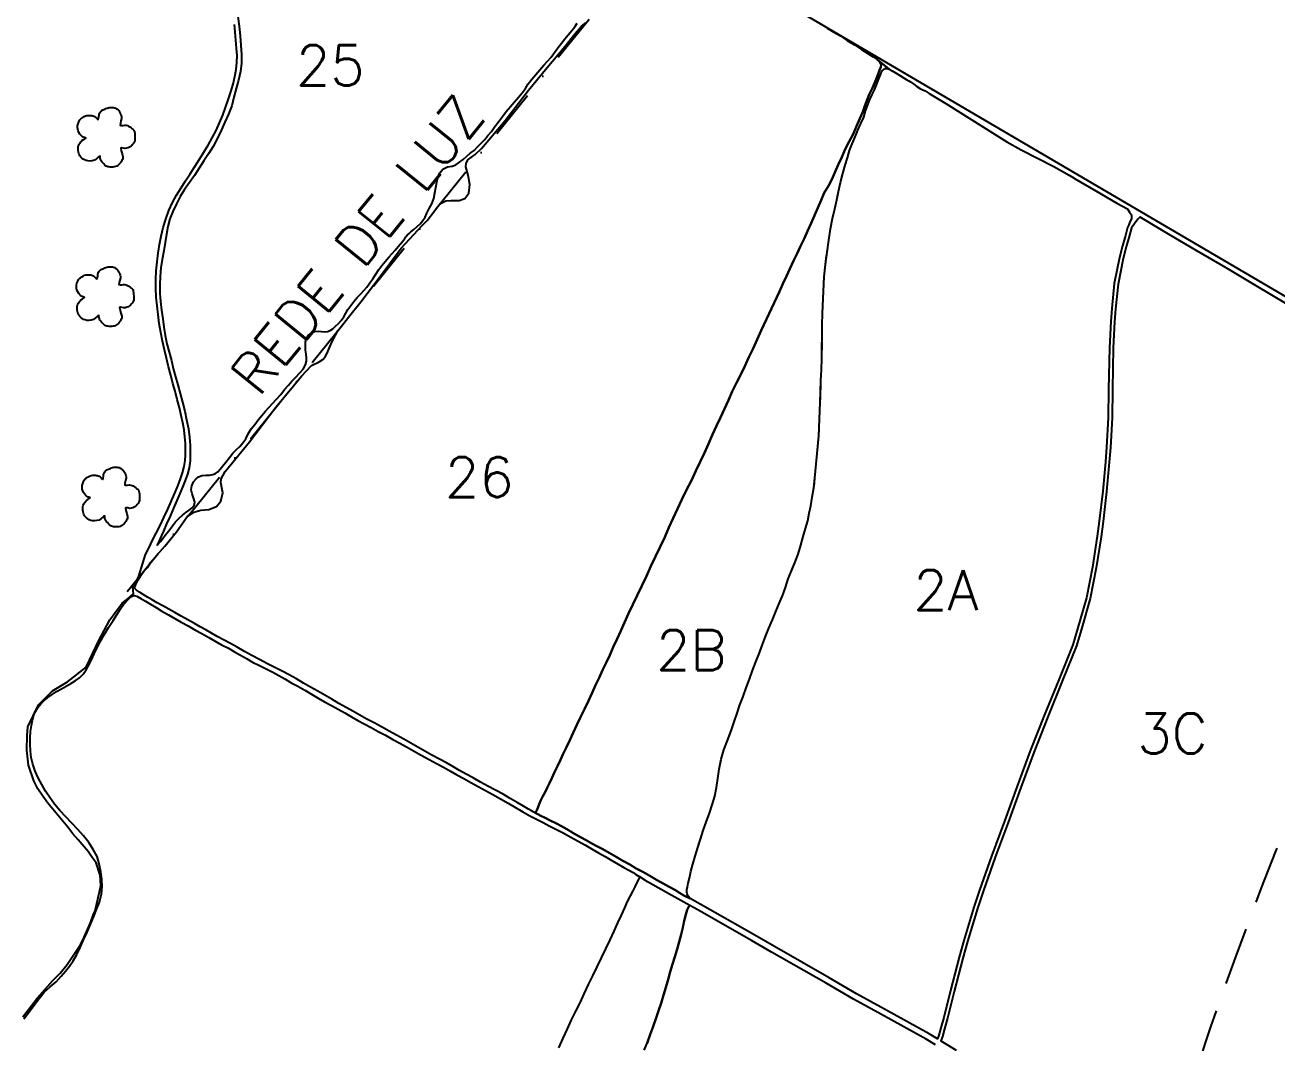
# Model space of a CAD drawing. Extents: x 724956 to 730896, y 7806909 to 7811109.
# Drawn here: x 727878 to 728689, y 7809849 to 7810509 of the extents above; entities that cross this region are included whole.
import ezdxf

# ---------------------------------------------------------------- set-up
doc = ezdxf.new("R2010")
doc.units = 0
doc.header["$MEASUREMENT"] = 0
for name, pattern in [('CONTINUO', [0]), ('DASHDOT', [25.4, 12.7, -6.35, 0, -6.35]), ('HIDDEN', [0.375, 0.25, -0.125])]:
    doc.linetypes.add(name, pattern=pattern)
for name, color, linetype in [('0114000131', 1, 'Continuous'), ('0114000131002', 5, 'Continuous'), ('0114000131003', 5, 'Continuous'), ('0114000131004', 5, 'Continuous'), ('0114000131025', 5, 'Continuous'), ('0114000131026', 5, 'Continuous'), ('0114000131027', 5, 'Continuous'), ('_SIMBOLO ARVORE', 118, 'Continuous'), ('REDE_DE_LUZ', 6, 'DASHDOT'), ('TEXTO', 7, 'Continuous'), ('TEXTO_NUN_TAL', 7, 'Continuous'), ('TG', 7, 'CONTINUO'), ('VARIEDADE', 7, 'HIDDEN')]:
    doc.layers.add(name, color=color, linetype=linetype)
doc.styles.add('ROMANS', font='romans')
doc.styles.add('Simplex', font='simplex.shx')

# ---------------------------------------------------------------- blocks, each defined once
blk = doc.blocks.new('92C4C93630411DD16ADE60')
at = {"layer": 'TG', "color": 94, "linetype": 'CONTINUO'}
blk.add_polyline3d([(727079.207964, 7809617.410039, 0), (727078.622403, 7809616.878115, 0), (727077.940319, 7809616.272095, 0), (727077.179466, 7809615.7071, 0), (727076.317577, 7809615.471178, 0), (727075.442443, 7809615.376827, 0), (727074.601834, 7809615.409472, 0), (727073.917431, 7809615.557139, 0), (727073.307658, 7809615.800701, 0), (727072.764851, 7809616.123631, 0), (727072.259699, 7809616.506016, 0), (727071.822418, 7809616.937259, 0), (727071.461579, 7809617.403375, 0), (727071.215591, 7809617.846502, 0), (727071.040807, 7809618.329443, 0), (727070.923417, 7809618.871125, 0), (727070.808649, 7809619.589675, 0), (727070.75438, 7809620.330415, 0), (727070.777523, 7809621.037869, 0), (727070.957596, 7809621.560737, 0), (727071.201955, 7809622.011237, 0), (727071.480562, 7809622.405763, 0), (727071.688498, 7809622.765217, 0), (727071.926761, 7809623.098102, 0), (727072.221471, 7809623.41743, 0), (727072.790196, 7809623.788164, 0), (727073.324021, 7809624.132402, 0), (727073.70548, 7809624.424193, 0), (727073.539872, 7809624.545041, 0), (727073.194893, 7809624.630949, 0), (727072.761005, 7809624.725373, 0), (727072.458153, 7809624.905561, 0), (727072.150204, 7809625.155837, 0), (727071.830508, 7809625.494318, 0), (727071.430999, 7809625.994258, 0), (727071.052505, 7809626.57728, 0), (727070.734434, 7809627.220145, 0), (727070.564327, 7809627.880718, 0), (727070.497371, 7809628.568832, 0), (727070.536882, 7809629.275421, 0), (727070.737412, 7809630.051308, 0), (727071.012614, 7809630.782624, 0), (727071.327378, 7809631.415389, 0), (727071.568012, 7809631.748048, 0), (727071.836922, 7809631.984872, 0), (727072.157935, 7809632.182558, 0), (727072.61665, 7809632.516385, 0), (727073.12879, 7809632.835532, 0), (727073.671849, 7809633.107757, 0), (727074.212789, 7809633.242116, 0), (727074.747542, 7809633.309102, 0), (727075.261503, 7809633.320504, 0), (727075.718051, 7809633.298345, 0), (727076.141116, 7809633.236501, 0), (727076.532609, 7809633.139085, 0), (727076.878983, 7809633.027332, 0), (727077.209203, 7809632.875388, 0), (727077.536775, 7809632.674519, 0), (727077.936147, 7809632.237386, 0), (727078.314179, 7809631.867821, 0), (727078.638673, 7809631.691051, 0), (727078.798841, 7809632.196323, 0), (727078.900015, 7809632.871819, 0), (727078.968937, 7809633.569743, 0), (727079.038796, 7809633.87513, 0), (727079.125053, 7809634.107733, 0), (727079.249615, 7809634.320135, 0), (727079.470481, 7809634.678687, 0), (727079.746399, 7809635.036879, 0), (727080.072207, 7809635.361967, 0), (727080.457219, 7809635.544258, 0), (727080.870942, 7809635.685672, 0), (727081.29736, 7809635.811179, 0), (727081.690247, 7809636.003211, 0), (727082.08645, 7809636.186178, 0), (727082.492607, 7809636.341953, 0), (727082.935212, 7809636.423122, 0), (727083.386158, 7809636.462807, 0), (727083.837192, 7809636.464843, 0), (727084.277139, 7809636.441156, 0), (727084.702861, 7809636.381426, 0), (727085.108299, 7809636.283424, 0), (727085.480778, 7809636.137916, 0), (727085.825813, 7809635.954928, 0), (727086.142301, 7809635.737486, 0), (727086.419216, 7809635.503249, 0), (727086.672829, 7809635.229625, 0), (727086.909482, 7809634.908659, 0), (727087.159431, 7809634.504599, 0), (727087.387174, 7809634.058136, 0), (727087.581123, 7809633.582163, 0), (727087.737229, 7809633.15633, 0), (727087.830706, 7809632.676707, 0), (727087.84431, 7809632.10612, 0), (727087.573481, 7809631.169653, 0), (727087.328776, 7809630.246183, 0), (727087.233438, 7809629.476846, 0), (727087.711917, 7809629.341669, 0), (727088.360344, 7809629.388723, 0), (727089.076054, 7809629.504975, 0), (727089.60811, 7809629.445312, 0), (727090.113332, 7809629.327832, 0), (727090.600263, 7809629.138558, 0), (727091.116084, 7809628.795495, 0), (727091.601726, 7809628.403693, 0), (727092.036756, 7809628.000188, 0), (727092.370623, 7809627.816515, 0), (727092.635601, 7809627.549332, 0), (727092.833843, 7809627.0898, 0), (727092.996192, 7809625.951312, 0), (727093.074599, 7809624.686116, 0), (727093.049704, 7809623.468694, 0), (727092.836189, 7809622.778236, 0), (727092.530118, 7809622.255984, 0), (727092.161597, 7809621.847888, 0), (727091.81995, 7809621.425711, 0), (727091.431653, 7809621.065233, 0), (727090.982398, 7809620.768047, 0), (727090.394045, 7809620.535132, 0), (727089.763991, 7809620.369151, 0), (727089.125803, 7809620.272153, 0), (727088.44579, 7809620.454573, 0), (727087.875217, 7809620.553789, 0), (727087.49809, 7809620.415563, 0), (727087.696341, 7809619.41009, 0), (727088.032613, 7809618.215376, 0), (727088.367473, 7809617.03386, 0), (727088.3416, 7809616.430535, 0), (727088.200363, 7809615.97337, 0), (727087.969244, 7809615.592888, 0), (727087.68391, 7809615.104544, 0), (727087.35202, 7809614.640231, 0), (727086.99142, 7809614.21677, 0), (727086.661346, 7809613.875292, 0), (727086.307205, 7809613.590085, 0), (727085.915795, 7809613.359745, 0), (727085.433211, 7809613.18167, 0), (727084.917487, 7809613.056549, 0), (727084.385953, 7809612.983873, 0), (727083.861018, 7809612.974114, 0), (727083.35112, 7809613.007549, 0), (727082.869778, 7809613.075436, 0), (727082.475414, 7809613.121535, 0), (727082.102965, 7809613.22022, 0), (727081.732271, 7809613.398368, 0), (727081.287548, 7809613.772136, 0), (727080.845978, 7809614.212164, 0), (727080.429119, 7809614.678372, 0), (727080.07745, 7809615.041628, 0), (727079.779416, 7809615.417689, 0), (727079.542385, 7809615.833259, 0), (727079.449911, 7809616.466542, 0), (727079.376033, 7809617.079124, 0), (727079.270974, 7809617.584086, 0)], dxfattribs=at)

msp = doc.modelspace()

# ---------------------------------------------------------------- linework, layer by layer
msp.add_lwpolyline([(728437.94, 7810480.67), (728430.21, 7810486.82), (728431.96, 7810485.1), (728432.71, 7810483.55), (728432.43, 7810481.98), (728431.73, 7810479.96), (728430.58, 7810476.97), (728428.96, 7810472.95), (728427.05, 7810468.58), (728425.05, 7810464.22), (728423.4, 7810460.31), (728422.07, 7810456.82), (728420.83, 7810453), (728418.93, 7810448.52), (728416.81, 7810443.71), (728414.58, 7810438.56), (728412.06, 7810433.64), (728409.49, 7810428.65), (728407.22, 7810423.6), (728404.92, 7810418.58), (728402.7, 7810413.66), (728400.69, 7810409.04), (728398.49, 7810404.91), (728395.86, 7810400.5), (728393.87, 7810395.66), (728391.72, 7810390.77), (728389.54, 7810385.71), (728387.24, 7810380.71), (728385, 7810375.61), (728382.73, 7810370.59), (728380.39, 7810365.76), (728378.19, 7810361.09), (728375.85, 7810356.28), (728373.5, 7810351.2), (728371.31, 7810346.3), (728368.97, 7810341.43), (728366.73, 7810336.41), (728355.01, 7810311.16), (728352.36, 7810305.31), (728349.63, 7810299.5), (728346.89, 7810293.77), (728344.28, 7810288.05), (728341.63, 7810282.67), (728338.83, 7810277.13), (728336.2, 7810271.56), (728333.67, 7810265.88), (728331.15, 7810260.25), (728328.51, 7810254.76), (728326, 7810249.23), (728323.4, 7810243.64), (728320.74, 7810237.71), (728318.08, 7810231.88), (728315.42, 7810225.91), (728312.6, 7810220.07), (728309.69, 7810213.87), (728306.47, 7810207.75), (728303.53, 7810201.64), (728300.56, 7810195.54), (728297.75, 7810189.46), (728295.1, 7810183.36), (728292.4, 7810177.07), (728289.39, 7810170.75), (728286.31, 7810164.56), (728283.33, 7810158.25), (728280.46, 7810151.86), (728277.54, 7810145.52), (728274.6, 7810139.32), (728271.78, 7810133.4), (728268.99, 7810127.54), (728266.37, 7810121.77), (728263.99, 7810116.4), (728261.54, 7810111.23), (728259.05, 7810105.88), (728256.72, 7810100.52), (728254.43, 7810095.67), (728252, 7810090.93), (728249.8, 7810085.92), (728247.47, 7810081.16), (728245.29, 7810076.25), (728242.86, 7810071.04), (728240.35, 7810065.68), (728237.87, 7810060.44), (728235.44, 7810055.34), (728233.09, 7810050.33), (728230.78, 7810045.51), (728228.61, 7810040.89), (728226.58, 7810036.67), (728224.69, 7810032.82), (728222.77, 7810028.7), (728220.86, 7810024.66), (728219.25, 7810020.93), (728217.71, 7810017.57), (728216.17, 7810014.48), (728214.76, 7810011.71), (728213.32, 7810009.07), (728212.15, 7810006.49), (728211.07, 7810004), (728210.05, 7810001.68), (728209.44, 7810000.15), (728209.09, 7809999.42), (728208.93, 7809999.02), (728208.64, 7809998.65), (728208.48, 7809998.38), (728208.42, 7809998.31), (728208.47, 7809998.28), (728208.86, 7809998.07), (728210.12, 7809997.38), (728212.05, 7809996.36), (728214.78, 7809995.05), (728218.06, 7809993.47), (728221.79, 7809991.56), (728225.8, 7809989.41), (728229.92, 7809987.12), (728233.95, 7809984.83), (728237.8, 7809982.65), (728241.41, 7809980.65), (728245.13, 7809978.55), (728248.45, 7809976.68), (728252.23, 7809974.71), (728256.34, 7809972.32), (728260.81, 7809969.71), (728265.26, 7809967.22), (728269.68, 7809964.76), (728273.9, 7809962.34), (728278.28, 7809960.09), (728282.69, 7809957.54), (728287.03, 7809954.86), (728291.31, 7809952.51), (728295.28, 7809950.38), (728298.86, 7809948.39), (728302, 7809946.4), (728304.78, 7809944.71), (728308.77, 7809942.84), (728307.64, 7809944.26), (728306.84, 7809945.84), (728306.76, 7809946.86), (728306.69, 7809948.55), (728307.09, 7809950.2), (728307.66, 7809952.81), (728308.34, 7809956.04), (728309.31, 7809960.33), (728310.6, 7809965.17), (728312.18, 7809970.35), (728313.82, 7809975.79), (728315.5, 7809981.32), (728317.28, 7809986.86), (728319.21, 7809992.34), (728321.32, 7809998.03), (728323.12, 7810003.6), (728324.89, 7810009.1), (728326.03, 7810014.78), (728326.78, 7810020.51), (728327.58, 7810026.61), (728328.95, 7810033.05), (728330.8, 7810039.26), (728333.01, 7810045.29), (728335.37, 7810051.47), (728337.37, 7810057.42), (728339.32, 7810063), (728341.19, 7810068.35), (728343.17, 7810073.81), (728345.29, 7810079.37), (728347.33, 7810085.05), (728349.33, 7810090.69), (728351.55, 7810096.38), (728353.74, 7810102.03), (728355.82, 7810107.48), (728357.78, 7810112.76), (728359.92, 7810118.09), (728362.18, 7810123.54), (728364.39, 7810128.9), (728366.48, 7810134.09), (728368.7, 7810139.17), (728370.69, 7810144.45), (728372.44, 7810150.02), (728374.52, 7810155.21), (728376.78, 7810160.5), (728378.95, 7810166.11), (728380.61, 7810171.91), (728382.25, 7810177.51), (728383.69, 7810182.66), (728385.08, 7810187.8), (728386.09, 7810192.75), (728387.05, 7810197.5), (728388.04, 7810203.09), (728389.09, 7810209.14), (728389.78, 7810215.43), (728392.37, 7810242.91), (728393.27, 7810264.48), (728393.62, 7810278.61), (728394.08, 7810285.74), (728394.29, 7810292.93), (728394.52, 7810314.67), (728394.69, 7810322.46), (728395.77, 7810345.93), (728396.62, 7810353.88), (728397.68, 7810361.98), (728398.83, 7810369.69), (728399.94, 7810377.01), (728401.24, 7810383.81), (728402.63, 7810390), (728404.02, 7810395.82), (728405.15, 7810401.37), (728406.29, 7810407.05), (728407.84, 7810412.86), (728409.37, 7810418.38), (728410.79, 7810423.21), (728412.29, 7810427.84), (728414.01, 7810432.18), (728415.77, 7810436.69), (728417.68, 7810441.15), (728419.53, 7810445.42), (728421.43, 7810449.55), (728422.67, 7810453.68), (728424.09, 7810457.38), (728425.4, 7810460.85), (728426.83, 7810464.09), (728428.31, 7810467.24), (728429.63, 7810470.42), (728430.77, 7810473.19), (728431.64, 7810475.33), (728432.23, 7810476.98), (728432.67, 7810478.25), (728433.34, 7810479.54), (728434.44, 7810480.49), (728435.37, 7810481.02), (728436.44, 7810481.15)], close=True)
msp.add_lwpolyline([(728280.91, 7809849.04), (728282.99, 7809854.53), (728284.85, 7809859.79), (728286.6, 7809864.82), (728288.32, 7809869.91), (728290.04, 7809875.02), (728291.66, 7809880.11), (728293.17, 7809885.13), (728294.58, 7809890.18), (728295.92, 7809895.15), (728297.43, 7809900.15), (728299.04, 7809905.04), (728300.41, 7809909.94), (728301.68, 7809914.74), (728302.96, 7809919.36), (728304.14, 7809924.03), (728305.01, 7809928.42), (728306.12, 7809932.43), (728307.01, 7809935.5), (728307.99, 7809937.59), (728308.66, 7809938.33), (728296.92, 7809944.79), (728281.16, 7809953.53), (728276.14, 7809956.75), (728275.96, 7809956.36), (728275.26, 7809954.85), (728274.75, 7809953.76), (728273.97, 7809952.23), (728272.95, 7809950.28), (728271.65, 7809947.67), (728270, 7809944.44), (728268.08, 7809940.92), (728266.23, 7809936.7), (728264.12, 7809932.03), (728261.83, 7809927.1), (728259.34, 7809921.64), (728256.69, 7809916), (728253.97, 7809910.24), (728251.25, 7809904.33), (728248.45, 7809898.45), (728245.44, 7809892.74), (728242.64, 7809886.97), (728239.93, 7809881.01), (728237.38, 7809875.14), (728234.61, 7809869.74), (728231.74, 7809864.08), (728229.13, 7809858.19), (728226.39, 7809852.23), (728223.5, 7809846.01)])
at = {"layer": '0114000131', "flags": 128}
for points in [[(728316.05, 7810555.67), (728822.93, 7810258.25)], [(727876.16, 7809866.1), (727885.69, 7809878.46), (727895.46, 7809889.39), (727900.45, 7809894.45), (727904.96, 7809900.03), (727913.59, 7809912.91), (727915.92, 7809917.79), (727920.06, 7809927.06), (727921.86, 7809932), (727923.16, 7809934.71), (727925.8, 7809947.08), (727926.65, 7809951.24), (727926.39, 7809957.91), (727923.69, 7809965.86), (727921.18, 7809969.46), (727918.44, 7809973.37), (727912.11, 7809980.95), (727908.68, 7809984.82), (727905.39, 7809989.08), (727895.67, 7810000.79), (727892.28, 7810004.61), (727889.07, 7810009.22), (727885.85, 7810013.86), (727883.26, 7810019.01), (727879.93, 7810029.27), (727878.73, 7810038.92), (727879.01, 7810048.49), (727879.45, 7810054.03), (727886.29, 7810068.41), (727895.4, 7810077.47), (727905.2, 7810083.34), (727908.92, 7810086.26), (727917.19, 7810092.81), (727925.45, 7810110.15), (727928.9, 7810116.59), (727932.59, 7810123.48), (727936.63, 7810129.04), (727940.52, 7810134.38), (727944.38, 7810137.43), (727948, 7810140.42), (727947.5, 7810144.64), (727949.5, 7810147.66), (727951.37, 7810151.79), (727955.63, 7810165.8), (727958.03, 7810170.46), (727960.33, 7810175.13), (727962.7, 7810179.73), (727965.14, 7810184.67), (727967.6, 7810189.86), (727970.08, 7810195.18), (727972.42, 7810200.35), (727974.5, 7810205.24), (727976.51, 7810209.79), (727978.25, 7810214.3), (727979.78, 7810218.74), (727980.84, 7810222.94), (727981.44, 7810226.88), (727981.68, 7810230.61), (727981.73, 7810234.13), (727981.64, 7810237.93), (727981.31, 7810242.23), (727980.69, 7810246.63), (727979.81, 7810251.18), (727978.86, 7810255.94), (727977.72, 7810261.03), (727976.34, 7810266.39), (727974.89, 7810271.71), (727973.5, 7810276.86), (727972.08, 7810282.15), (727970.66, 7810287.64), (727969.3, 7810293.15), (727968.01, 7810298.6), (727966.79, 7810304.13), (727965.6, 7810309.81), (727964.58, 7810315.67), (727963.82, 7810321.43), (727963.18, 7810327.07), (727962.72, 7810332.82), (727962.48, 7810338.6), (727962.47, 7810344.26), (727962.71, 7810349.92), (727963.17, 7810355.69), (727963.89, 7810361.39), (727964.75, 7810366.92), (727965.86, 7810372.38), (727967.14, 7810377.9), (727968.88, 7810383.42), (727970.93, 7810388.9), (727973.25, 7810394.11), (727975.87, 7810399.01), (727978.72, 7810403.6), (727981.67, 7810408.17), (727984.67, 7810412.82), (727987.74, 7810417.56), (727990.67, 7810422.27), (727993.51, 7810426.78), (727996.31, 7810431.31), (727998.98, 7810436.06), (728001.42, 7810440.87), (728003.71, 7810445.78), (728005.77, 7810450.8), (728007.66, 7810455.78), (728009.4, 7810460.78), (728011.01, 7810465.83), (728012.49, 7810470.94), (728013.72, 7810475.88), (728014.53, 7810480.47), (728014.95, 7810484.87), (728015.05, 7810489.43), (728014.77, 7810494.33), (728014.33, 7810499.51), (728013.85, 7810504.67), (728013.42, 7810509.59)]]:
    msp.add_lwpolyline(points, dxfattribs=at)
at = {"layer": '0114000131002'}
for points in [[(728437.94, 7810480.67), (728439.93, 7810479.54), (728442.54, 7810477.97), (728445.35, 7810476.32), (728447.71, 7810474.86), (728449.44, 7810473.79), (728450.66, 7810472.98), (728451.65, 7810472.38), (728452.62, 7810471.73), (728453.92, 7810470.88), (728455.88, 7810469.47), (728458.27, 7810467.93), (728461.3, 7810466.52), (728463.91, 7810464.94), (728474.75, 7810458.43), (728514.16, 7810433.49), (728523.48, 7810428.26), (728544.67, 7810417.55), (728554.66, 7810411.77), (728557.81, 7810410.02), (728558.1, 7810409.8), (728571.94, 7810401.7), (728585.61, 7810393.63), (728592.39, 7810390), (728593.74, 7810387.87), (728595.07, 7810386.14), (728595.08, 7810383.81), (728593.79, 7810380.87), (728593.28, 7810379.64), (728592.5, 7810377.93), (728591.22, 7810372.82), (728589.15, 7810365.99), (728587.27, 7810358.39), (728583.83, 7810341.64), (728582.22, 7810325.32), (728581.6, 7810316.98), (728580.7, 7810299.94), (728580.21, 7810273.07), (728579.98, 7810254.56), (728578.88, 7810235.52), (728578.16, 7810226.02), (728576.36, 7810207.02), (728574.17, 7810187.56), (728572.84, 7810177.69), (728569.74, 7810157.66), (728565.77, 7810137.86), (728560.09, 7810117.6), (728556.96, 7810107.38), (728547.85, 7810084.64), (728538.47, 7810061.51), (728529.43, 7810038.47), (728520.9, 7810015.69), (728512.66, 7809993.04), (728504.22, 7809970.35), (728496.49, 7809948.17), (728492.74, 7809937.17), (728486.3, 7809915.6), (728483.27, 7809904.77), (728477.64, 7809883.05), (728473.26, 7809865.73), (728471.45, 7809858.96), (728470.02, 7809854.08), (728469.27, 7809851.72), (728463.8, 7809854.94), (728434.85, 7809870.97), (728416.8, 7809881.02), (728399.01, 7809891.41), (728363.56, 7809911.57), (728350.74, 7809918.94), (728315.33, 7809939.23), (728308.77, 7809942.84), (728304.78, 7809944.71), (728302, 7809946.4), (728298.86, 7809948.39), (728295.28, 7809950.38), (728291.31, 7809952.51), (728287.03, 7809954.86), (728282.69, 7809957.54), (728278.28, 7809960.09), (728273.9, 7809962.34), (728269.68, 7809964.76), (728265.26, 7809967.22), (728260.81, 7809969.71), (728256.34, 7809972.32), (728252.23, 7809974.71), (728248.45, 7809976.68), (728245.13, 7809978.55), (728241.41, 7809980.65), (728237.8, 7809982.65), (728233.95, 7809984.83), (728229.92, 7809987.12), (728225.8, 7809989.41), (728221.79, 7809991.56), (728218.06, 7809993.47), (728214.78, 7809995.05), (728212.05, 7809996.36), (728210.12, 7809997.38), (728208.86, 7809998.07), (728208.47, 7809998.28), (728208.42, 7809998.31), (728208.48, 7809998.38), (728208.64, 7809998.65), (728208.93, 7809999.02), (728209.09, 7809999.42), (728209.44, 7810000.15), (728210.05, 7810001.68), (728211.07, 7810004), (728212.15, 7810006.49), (728213.32, 7810009.07), (728214.76, 7810011.71), (728216.17, 7810014.48), (728217.71, 7810017.57), (728219.25, 7810020.93), (728220.86, 7810024.66), (728222.77, 7810028.7), (728224.69, 7810032.82), (728226.58, 7810036.67), (728228.61, 7810040.89), (728230.78, 7810045.51), (728233.09, 7810050.33), (728235.44, 7810055.34), (728237.87, 7810060.44), (728240.35, 7810065.68), (728242.86, 7810071.04), (728245.29, 7810076.25), (728247.47, 7810081.16), (728249.8, 7810085.92), (728252, 7810090.93), (728254.43, 7810095.67), (728256.72, 7810100.52), (728259.05, 7810105.88), (728261.54, 7810111.23), (728263.99, 7810116.4), (728266.37, 7810121.77), (728268.99, 7810127.54), (728271.78, 7810133.4), (728274.6, 7810139.32), (728277.54, 7810145.52), (728280.46, 7810151.86), (728283.33, 7810158.25), (728286.31, 7810164.56), (728289.39, 7810170.75), (728292.4, 7810177.07), (728295.1, 7810183.36), (728297.75, 7810189.46), (728300.56, 7810195.54), (728303.53, 7810201.64), (728306.47, 7810207.75), (728309.69, 7810213.87), (728312.6, 7810220.07), (728315.42, 7810225.91), (728318.08, 7810231.88), (728320.74, 7810237.71), (728323.4, 7810243.64), (728326, 7810249.23), (728328.51, 7810254.76), (728331.15, 7810260.25), (728333.67, 7810265.88), (728336.2, 7810271.56), (728338.83, 7810277.13), (728341.63, 7810282.67), (728344.28, 7810288.05), (728346.89, 7810293.77), (728349.63, 7810299.5), (728352.36, 7810305.31), (728355.01, 7810311.16), (728366.73, 7810336.41), (728368.97, 7810341.43), (728371.31, 7810346.3), (728373.5, 7810351.2), (728375.85, 7810356.28), (728378.19, 7810361.09), (728380.39, 7810365.76), (728382.73, 7810370.59), (728385, 7810375.61), (728387.24, 7810380.71), (728389.54, 7810385.71), (728391.72, 7810390.77), (728393.87, 7810395.66), (728395.86, 7810400.5), (728398.49, 7810404.91), (728400.69, 7810409.04), (728402.7, 7810413.66), (728404.92, 7810418.58), (728407.22, 7810423.6), (728409.49, 7810428.65), (728412.06, 7810433.64), (728414.58, 7810438.56), (728416.81, 7810443.71), (728418.93, 7810448.52), (728420.83, 7810453), (728422.07, 7810456.82), (728423.4, 7810460.31), (728425.05, 7810464.22), (728427.05, 7810468.58), (728428.96, 7810472.95), (728430.58, 7810476.97), (728431.73, 7810479.96), (728432.43, 7810481.98), (728432.71, 7810483.55), (728431.96, 7810485.1), (728430.21, 7810486.82)], [(728461.3, 7810466.52), (728463.91, 7810464.94), (728474.75, 7810458.43), (728514.16, 7810433.49), (728523.48, 7810428.26), (728544.67, 7810417.55), (728554.66, 7810411.77), (728557.81, 7810410.02), (728558.1, 7810409.8), (728571.94, 7810401.7), (728585.61, 7810393.63), (728592.39, 7810390), (728593.74, 7810387.87), (728595.07, 7810386.14), (728595.08, 7810383.81), (728593.79, 7810380.87), (728593.28, 7810379.64), (728592.5, 7810377.93), (728591.22, 7810372.82), (728589.15, 7810365.99), (728587.27, 7810358.39), (728583.83, 7810341.64), (728582.22, 7810325.32), (728581.6, 7810316.98), (728580.7, 7810299.94), (728580.21, 7810273.07), (728579.98, 7810254.56), (728578.88, 7810235.52), (728578.16, 7810226.02), (728576.36, 7810207.02), (728574.17, 7810187.56), (728572.84, 7810177.69), (728569.74, 7810157.66), (728565.77, 7810137.86), (728560.09, 7810117.6), (728556.96, 7810107.38), (728547.85, 7810084.64), (728538.47, 7810061.51), (728529.43, 7810038.47), (728520.9, 7810015.69), (728512.66, 7809993.04), (728504.22, 7809970.35), (728496.49, 7809948.17), (728492.74, 7809937.17), (728486.3, 7809915.6), (728483.27, 7809904.77), (728477.64, 7809883.05), (728473.26, 7809865.73), (728471.45, 7809858.96), (728470.02, 7809854.08), (728469.27, 7809851.72), (728463.8, 7809854.94), (728434.85, 7809870.97), (728416.8, 7809881.02), (728399.01, 7809891.41), (728363.56, 7809911.57), (728350.74, 7809918.94), (728315.33, 7809939.23), (728308.77, 7809942.84), (728307.64, 7809944.26), (728306.84, 7809945.84), (728306.76, 7809946.86), (728306.69, 7809948.55), (728307.09, 7809950.2), (728307.66, 7809952.81), (728308.34, 7809956.04), (728309.31, 7809960.33), (728310.6, 7809965.17), (728312.18, 7809970.35), (728313.82, 7809975.79), (728315.5, 7809981.32), (728317.28, 7809986.86), (728319.21, 7809992.34), (728321.32, 7809998.03), (728323.12, 7810003.6), (728324.89, 7810009.1), (728326.03, 7810014.78), (728326.78, 7810020.51), (728327.58, 7810026.61), (728328.95, 7810033.05), (728330.8, 7810039.26), (728333.01, 7810045.29), (728335.37, 7810051.47), (728337.37, 7810057.42), (728339.32, 7810063), (728341.19, 7810068.35), (728343.17, 7810073.81), (728345.29, 7810079.37), (728347.33, 7810085.05), (728349.33, 7810090.69), (728351.55, 7810096.38), (728353.74, 7810102.03), (728355.82, 7810107.48), (728357.78, 7810112.76), (728359.92, 7810118.09), (728362.18, 7810123.54), (728364.39, 7810128.9), (728366.48, 7810134.09), (728368.7, 7810139.17), (728370.69, 7810144.45), (728372.44, 7810150.02), (728374.52, 7810155.21), (728376.78, 7810160.5), (728378.95, 7810166.11), (728380.61, 7810171.91), (728382.25, 7810177.51), (728383.69, 7810182.66), (728385.08, 7810187.8), (728386.09, 7810192.75), (728387.05, 7810197.5), (728388.04, 7810203.09), (728389.09, 7810209.14), (728389.78, 7810215.43), (728392.37, 7810242.91), (728393.27, 7810264.48), (728393.62, 7810278.61), (728394.08, 7810285.74), (728394.29, 7810292.93), (728394.52, 7810314.67), (728394.69, 7810322.46), (728395.77, 7810345.93), (728396.62, 7810353.88), (728397.68, 7810361.98), (728398.83, 7810369.69), (728399.94, 7810377.01), (728401.24, 7810383.81), (728402.63, 7810390), (728404.02, 7810395.82), (728405.15, 7810401.37), (728406.29, 7810407.05), (728407.84, 7810412.86), (728409.37, 7810418.38), (728410.79, 7810423.21), (728412.29, 7810427.84), (728414.01, 7810432.18), (728415.77, 7810436.69), (728417.68, 7810441.15), (728419.53, 7810445.42), (728421.43, 7810449.55), (728422.67, 7810453.68), (728424.09, 7810457.38), (728425.4, 7810460.85), (728426.83, 7810464.09), (728428.31, 7810467.24), (728429.63, 7810470.42), (728430.77, 7810473.19), (728431.64, 7810475.33), (728432.23, 7810476.98), (728432.67, 7810478.25), (728433.34, 7810479.54), (728434.44, 7810480.49), (728435.37, 7810481.02), (728436.44, 7810481.15), (728437.94, 7810480.67), (728439.93, 7810479.54), (728442.54, 7810477.97), (728445.35, 7810476.32), (728447.71, 7810474.86), (728449.44, 7810473.79), (728450.66, 7810472.98), (728451.65, 7810472.38), (728452.62, 7810471.73), (728453.92, 7810470.88), (728455.88, 7810469.47), (728458.27, 7810467.93)]]:
    msp.add_lwpolyline(points, close=True, dxfattribs=at)
at = {"layer": '0114000131003', "flags": 128}
msp.add_lwpolyline([(728695.02, 7810328.58), (728675.87, 7810340.14), (728656.33, 7810351.7), (728637.36, 7810362.86), (728619.07, 7810373.67), (728600.69, 7810384.66), (728600.43, 7810384.63), (728599.14, 7810383.24), (728595.01, 7810377.75), (728593.63, 7810372.15), (728591.57, 7810365.33), (728589.71, 7810357.84), (728586.31, 7810341.27), (728584.72, 7810325.1), (728584.1, 7810316.82), (728583.2, 7810299.85), (728582.71, 7810273.03), (728582.48, 7810254.47), (728581.38, 7810235.35), (728580.66, 7810225.81), (728578.85, 7810206.76), (728576.66, 7810187.25), (728575.32, 7810177.33), (728572.21, 7810157.22), (728568.21, 7810137.28), (728562.49, 7810116.9), (728559.32, 7810106.55), (728550.17, 7810083.71), (728540.8, 7810060.58), (728531.77, 7810037.57), (728523.25, 7810014.82), (728515.01, 7809992.18), (728506.58, 7809969.5), (728498.86, 7809947.36), (728495.13, 7809936.41), (728488.71, 7809914.91), (728485.69, 7809904.12), (728480.07, 7809882.43), (728475.68, 7809865.1), (728473.86, 7809858.29), (728472.42, 7809853.35), (728471.48, 7809850.42), (728481.45, 7809844.55)], dxfattribs=at)
at = {"layer": '0114000131004', "flags": 128}
for points in [[(728468.03, 7809847.81), (728461.81, 7809851.47), (728432.9, 7809867.47), (728414.81, 7809877.55), (728397.01, 7809887.94), (728361.57, 7809908.1), (728348.75, 7809915.47), (728313.37, 7809935.74), (728308.66, 7809938.33), (728296.92, 7809944.79), (728281.16, 7809953.53), (728276.14, 7809956.75), (728275.96, 7809956.36), (728275.26, 7809954.85), (728274.75, 7809953.76), (728273.97, 7809952.23), (728272.95, 7809950.28), (728271.65, 7809947.67), (728270, 7809944.44), (728268.08, 7809940.92), (728266.23, 7809936.7), (728264.12, 7809932.03), (728261.83, 7809927.1), (728259.34, 7809921.64), (728256.69, 7809916), (728253.97, 7809910.24), (728251.25, 7809904.33), (728248.45, 7809898.45), (728245.44, 7809892.74), (728242.64, 7809886.97), (728239.93, 7809881.01), (728237.38, 7809875.14), (728234.61, 7809869.74), (728231.74, 7809864.08), (728229.13, 7809858.19), (728226.39, 7809852.23), (728223.5, 7809846.01)], [(728468.03, 7809847.81), (728461.81, 7809851.47), (728432.9, 7809867.47), (728414.81, 7809877.55), (728397.01, 7809887.94), (728361.57, 7809908.1), (728348.75, 7809915.47), (728313.37, 7809935.74), (728308.66, 7809938.33), (728307.99, 7809937.59), (728307.01, 7809935.5), (728306.12, 7809932.43), (728305.01, 7809928.42), (728304.14, 7809924.03), (728302.96, 7809919.36), (728301.68, 7809914.74), (728300.41, 7809909.94), (728299.04, 7809905.04), (728297.43, 7809900.15), (728295.92, 7809895.15), (728294.58, 7809890.18), (728293.17, 7809885.13), (728291.66, 7809880.11), (728290.04, 7809875.02), (728288.32, 7809869.91), (728286.6, 7809864.82), (728284.85, 7809859.79), (728282.99, 7809854.53), (728280.91, 7809849.04)]]:
    msp.add_lwpolyline(points, dxfattribs=at)
at = {"layer": '0114000131025', "linetype": 'ByBlock'}
msp.add_lwpolyline([(728015.55, 7810514.74), (728016.44, 7810508.5), (728017.14, 7810502.22), (728017.61, 7810496.03), (728017.94, 7810490.15), (728017.98, 7810484.51), (728017.38, 7810479.01), (728016, 7810473.58), (728014.44, 7810468.11), (728013.06, 7810462.54), (728011.62, 7810456.91), (728009.59, 7810451.48), (728007.24, 7810446.16), (728004.82, 7810440.85), (728002.24, 7810435.54), (727999.49, 7810430.5), (727996.56, 7810425.77), (727993.59, 7810421.11), (727990.57, 7810416.44), (727987.44, 7810411.74), (727984.22, 7810407.1), (727981.06, 7810402.56), (727978.21, 7810398), (727975.71, 7810393.27), (727973.38, 7810388.37), (727971.44, 7810383.49), (727970.13, 7810378.66), (727969.35, 7810373.65), (727968.49, 7810368.26), (727967.48, 7810362.74), (727966.5, 7810357.27), (727965.64, 7810351.75), (727965.13, 7810346.24), (727965, 7810340.83), (727965.07, 7810335.42), (727965.47, 7810329.92), (727966.14, 7810324.36), (727966.83, 7810318.8), (727967.55, 7810313.28), (727968.35, 7810307.82), (727969.61, 7810302.48), (727971.07, 7810297.12), (727972.45, 7810291.72), (727973.74, 7810286.44), (727975.07, 7810281.18), (727976.57, 7810275.81), (727978.11, 7810270.29), (727979.73, 7810264.62), (727981.1, 7810258.86), (727982.34, 7810253.13), (727983.5, 7810247.46), (727984.3, 7810241.92), (727984.7, 7810236.56), (727984.76, 7810231.48), (727984.57, 7810226.68), (727984.12, 7810222.18), (727982.98, 7810217.95), (727981.41, 7810213.78), (727979.63, 7810209.56), (727977.91, 7810205.38), (727976.05, 7810200.86), (727973.95, 7810195.94), (727971.67, 7810190.83), (727969.4, 7810185.73), (727967.32, 7810180.96), (727966.08, 7810178.17), (727965.22, 7810176.27), (727964.48, 7810174.79), (727963.81, 7810173.42), (727963.21, 7810171.83), (727963.8, 7810172.44), (727965.34, 7810174.23), (727966.89, 7810176.29), (727968.53, 7810178.45), (727970.89, 7810181.32), (727973.28, 7810184.44), (727975.2, 7810187.03), (727977.44, 7810189.4), (727979.69, 7810191.39), (727981.87, 7810193.06), (727984.05, 7810194.61), (727986.06, 7810196.17), (727987.23, 7810197.94), (727987.71, 7810199.85), (727987.24, 7810201.43), (727986.61, 7810203.18), (727985.89, 7810205.13), (727985.31, 7810207.91), (727985.83, 7810210.46), (727986.84, 7810212.98), (727988.53, 7810214.98), (727990.15, 7810216.18), (727992.45, 7810217.14), (727994.94, 7810217.29), (727997.17, 7810217.35), (727999.3, 7810217.72), (728001.15, 7810218.4), (728002.7, 7810219.56), (728004.18, 7810221.2), (728005.74, 7810223.27), (728007.83, 7810225.81), (728010.18, 7810228.74), (728012.33, 7810231.6), (728014.65, 7810233.87), (728016.83, 7810235.92), (728018.83, 7810238.24), (728020.72, 7810240.86), (728022.31, 7810244.07), (728024.29, 7810247.33), (728026.49, 7810250.26), (728028.75, 7810253.11), (728031.07, 7810256.04), (728033.36, 7810258.64), (728035.61, 7810261.1), (728038.12, 7810263.74), (728040.64, 7810266.52), (728043.35, 7810269.63), (728045.9, 7810272.82), (728048.33, 7810275.65), (728050.68, 7810278.35), (728053.11, 7810280.84), (728055.63, 7810283.39), (728058.01, 7810286.07), (728059.49, 7810288.91), (728060.05, 7810291.24), (728060.04, 7810293.42), (728059.81, 7810295.73), (728059.41, 7810298.39), (728059.43, 7810301.1), (728059.52, 7810303.76), (728060.04, 7810306.04), (728061.35, 7810308.05), (728063.07, 7810309.45), (728065.33, 7810310.41), (728067.77, 7810310.68), (728069.76, 7810310.47), (728071.74, 7810310.29), (728073.72, 7810310.47), (728075.35, 7810311.08), (728077.1, 7810312.26), (728078.91, 7810313.93), (728080.8, 7810315.74), (728082.52, 7810317.63), (728084.22, 7810319.92), (728085.51, 7810322.29), (728086.98, 7810324.78), (728088.77, 7810327.37), (728090.82, 7810329.98), (728093, 7810332.49), (728095.28, 7810334.82), (728097.33, 7810337), (728099.25, 7810339.28), (728101.09, 7810341.99), (728103.04, 7810344.67), (728105.04, 7810347.63), (728106.95, 7810350.64), (728108.98, 7810353.26), (728111.16, 7810355.89), (728113.5, 7810358.62), (728115.62, 7810361.02), (728117.62, 7810363.33), (728119.58, 7810365.57), (728121.1, 7810367.42), (728122.33, 7810368.9), (728123.28, 7810370.03), (728123.86, 7810370.77), (728124.37, 7810371.57), (728124.59, 7810371.9), (728125.27, 7810372.87), (728126.63, 7810374.12), (728127.85, 7810375.12), (728129.78, 7810376.71), (728131.86, 7810378.63), (728133.75, 7810380.42), (728135.58, 7810382.49), (728136.99, 7810384.7), (728138.23, 7810387.26), (728139.63, 7810390.21), (728141.29, 7810393.3), (728142.6, 7810396.84), (728143.25, 7810400.48), (728143.86, 7810403.95), (728144.5, 7810407.39), (728145.35, 7810410.49), (728146.49, 7810413.32), (728148.49, 7810415.7), (728151.6, 7810417.18), (728154.5, 7810417.69), (728156.99, 7810418.55), (728159.36, 7810420.23), (728161.62, 7810422.12), (728164, 7810424.16), (728166.28, 7810426.12), (728168.72, 7810427.79), (728170.97, 7810430.14), (728173.25, 7810432.58), (728175.68, 7810434.95), (728177.78, 7810437.56), (728179.96, 7810440.29), (728182.13, 7810443.38), (728184.62, 7810446.39), (728187.17, 7810449.84), (728189.6, 7810453.22), (728192.42, 7810456.31), (728195.02, 7810459.47), (728197.58, 7810462.43), (728199.95, 7810465.19), (728202.02, 7810468.07), (728203.91, 7810471), (728206.21, 7810474.08), (728208.76, 7810477.2), (728211.42, 7810480.28), (728213.98, 7810483.21), (728216.45, 7810485.71), (728218.72, 7810488.46), (728220.93, 7810491.35), (728223.15, 7810494.36), (728225.42, 7810497.47), (728227.53, 7810500.25), (728229.78, 7810502.95), (728232.15, 7810505.6), (728234.11, 7810508), (728235.68, 7810510.42)], dxfattribs=at)
at = {"layer": '0114000131026'}
msp.add_lwpolyline([(728393.09, 7810510.21), (728397.63, 7810507.11), (728401.96, 7810504.63), (728406.45, 7810502.16), (728410.78, 7810499.17), (728415.33, 7810496.29), (728419.9, 7810493.46), (728424.02, 7810490.76), (728427.48, 7810488.58), (728430.21, 7810486.82), (728431.96, 7810485.1), (728432.71, 7810483.55), (728432.43, 7810481.98), (728431.73, 7810479.96), (728430.58, 7810476.97), (728428.96, 7810472.95), (728427.05, 7810468.58), (728425.05, 7810464.22), (728423.4, 7810460.31), (728422.07, 7810456.82), (728420.83, 7810453), (728418.93, 7810448.52), (728416.81, 7810443.71), (728414.58, 7810438.56), (728412.06, 7810433.64), (728409.49, 7810428.65), (728407.22, 7810423.6), (728404.92, 7810418.58), (728402.7, 7810413.66), (728400.69, 7810409.04), (728398.49, 7810404.91), (728395.86, 7810400.5), (728393.87, 7810395.66), (728391.72, 7810390.77), (728389.54, 7810385.71), (728387.24, 7810380.71), (728385, 7810375.61), (728382.73, 7810370.59), (728380.39, 7810365.76), (728378.19, 7810361.09), (728375.85, 7810356.28), (728373.5, 7810351.2), (728371.31, 7810346.3), (728368.97, 7810341.43), (728366.73, 7810336.41), (728355.01, 7810311.16), (728352.36, 7810305.31), (728349.63, 7810299.5), (728346.89, 7810293.77), (728344.28, 7810288.05), (728341.63, 7810282.67), (728338.83, 7810277.13), (728336.2, 7810271.56), (728333.67, 7810265.88), (728331.15, 7810260.25), (728328.51, 7810254.76), (728326, 7810249.23), (728323.4, 7810243.64), (728320.74, 7810237.71), (728318.08, 7810231.88), (728315.42, 7810225.91), (728312.6, 7810220.07), (728309.69, 7810213.87), (728306.47, 7810207.75), (728303.53, 7810201.64), (728300.56, 7810195.54), (728297.75, 7810189.46), (728295.1, 7810183.36), (728292.4, 7810177.07), (728289.39, 7810170.75), (728286.31, 7810164.56), (728283.33, 7810158.25), (728280.46, 7810151.86), (728277.54, 7810145.52), (728274.6, 7810139.32), (728271.78, 7810133.4), (728268.99, 7810127.54), (728266.37, 7810121.77), (728263.99, 7810116.4), (728261.54, 7810111.23), (728259.05, 7810105.88), (728256.72, 7810100.52), (728254.43, 7810095.67), (728252, 7810090.93), (728249.8, 7810085.92), (728247.47, 7810081.16), (728245.29, 7810076.25), (728242.86, 7810071.04), (728240.35, 7810065.68), (728237.87, 7810060.44), (728235.44, 7810055.34), (728233.09, 7810050.33), (728230.78, 7810045.51), (728228.61, 7810040.89), (728226.58, 7810036.67), (728224.69, 7810032.82), (728222.77, 7810028.7), (728220.86, 7810024.66), (728219.25, 7810020.93), (728217.71, 7810017.57), (728216.17, 7810014.48), (728214.76, 7810011.71), (728213.32, 7810009.07), (728212.15, 7810006.49), (728211.07, 7810004), (728210.05, 7810001.68), (728209.44, 7810000.15), (728209.09, 7809999.42), (728208.93, 7809999.02), (728208.64, 7809998.65), (728208.48, 7809998.38), (728208.42, 7809998.31), (728208.4, 7809998.32), (728207.71, 7809998.69), (728207.01, 7809999.07), (728205.98, 7809999.62), (728203.99, 7810000.75), (728200.74, 7810002.59), (728196.75, 7810005.01), (728192.25, 7810007.74), (728187.54, 7810010.37), (728182.63, 7810012.97), (728177.77, 7810015.64), (728172.94, 7810018.33), (728168.25, 7810020.97), (728163.68, 7810023.52), (728159.33, 7810025.91), (728155.05, 7810028.37), (728150.8, 7810030.84), (728146.23, 7810033.26), (728141.47, 7810035.7), (728136.79, 7810038.31), (728132.26, 7810040.85), (728127.76, 7810043.55), (728123.19, 7810046.16), (728118.49, 7810048.66), (728113.72, 7810051.32), (728108.74, 7810054.14), (728103.91, 7810056.73), (728099.25, 7810059.2), (728094.73, 7810061.69), (728090.21, 7810064.23), (728085.71, 7810066.72), (728081.07, 7810069.34), (728076.43, 7810072.04), (728071.88, 7810074.59), (728067.34, 7810077.26), (728062.76, 7810079.88), (728058.09, 7810082.51), (728053.51, 7810085.18), (728048.79, 7810087.78), (728044.21, 7810090.17), (728039.64, 7810092.56), (728034.86, 7810095.05), (728029.69, 7810097.71), (728024.7, 7810100.44), (728019.91, 7810103.06), (728015.23, 7810105.69), (728010.74, 7810108.27), (728006.25, 7810110.57), (728002.13, 7810112.79), (727998.4, 7810114.9), (727994.9, 7810116.98), (727991.22, 7810119.05), (727987.42, 7810121.13), (727983.14, 7810123.51), (727978.83, 7810125.91), (727974.71, 7810128.22), (727970.75, 7810130.45), (727966.86, 7810132.63), (727963.22, 7810134.55), (727959.93, 7810136.38), (727956.91, 7810138.26), (727954.14, 7810139.96), (727951.77, 7810141.42), (727949.94, 7810142.72), (727948.65, 7810144.05), (727948.53, 7810144.24), (727948.89, 7810145.13), (727949.68, 7810147.02), (727951.02, 7810149.53), (727952.73, 7810152.35), (727954.68, 7810154.99), (727956.95, 7810157.53), (727959.12, 7810160.87), (727963.22, 7810165.69), (727968.2, 7810171.39), (727975.76, 7810180.54), (727982.95, 7810190.69), (727986.94, 7810193.36), (727991.49, 7810194.73), (727996.73, 7810195), (728001.73, 7810197.03), (728004.59, 7810200.55), (728005.8, 7810205.88), (728005.39, 7810208.13), (728004.45, 7810212.65), (728004.74, 7810214.87), (728007.44, 7810219.7), (728023.21, 7810239.01), (728040.18, 7810261.46), (728056.94, 7810281.63), (728063.24, 7810288.35), (728068.36, 7810290.8), (728070.63, 7810292.29), (728072.25, 7810294.11), (728073.5, 7810296.5), (728074.62, 7810299.02), (728075.93, 7810302.03), (728077.35, 7810305.27), (728080.41, 7810310.89), (728087.43, 7810319.76), (728095.32, 7810329.74), (728107.65, 7810345.88), (728121.56, 7810364.52), (728135.08, 7810379.19), (728138.37, 7810382.47), (728143.22, 7810388.89), (728146.57, 7810393.28), (728150.5, 7810395.22), (728153.68, 7810395.54), (728159.01, 7810395.48), (728162.72, 7810396.84), (728165.27, 7810400.28), (728165.94, 7810405.88), (728164.87, 7810411.77), (728163.44, 7810417.17), (728163.54, 7810419.52), (728164.73, 7810421.86), (728169.51, 7810425.26), (728173.62, 7810429.26), (728188.83, 7810447.33), (728204.14, 7810466.95), (728216.06, 7810481.8), (728227.59, 7810495.33), (728234.39, 7810503.64), (728238.5, 7810508.51), (728241.19, 7810510.72)], dxfattribs=at)
at = {"layer": '0114000131027'}
msp.add_lwpolyline([(727876.89, 7809864.74), (727880.23, 7809869.26), (727883.58, 7809873.59), (727886.74, 7809877.99), (727890.07, 7809881.95), (727893.95, 7809885.42), (727897.68, 7809888.86), (727900.98, 7809892.39), (727903.9, 7809895.74), (727906.51, 7809899), (727908.88, 7809902.41), (727911.11, 7809906.39), (727913.26, 7809911.01), (727915.59, 7809916), (727917.8, 7809920.96), (727922.04, 7809930.69), (727923.86, 7809935.56), (727925.92, 7809940.43), (727927.14, 7809945.54), (727927.59, 7809950.6), (727927.33, 7809955.3), (727926.68, 7809960.12), (727925.64, 7809965.19), (727924.27, 7809970.04), (727921.87, 7809974.66), (727918.85, 7809979.06), (727915.41, 7809983.34), (727911.78, 7809987.5), (727907.89, 7809991.65), (727903.98, 7809995.76), (727900.19, 7809999.8), (727896.61, 7810004.03), (727893.56, 7810008.32), (727890.95, 7810012.46), (727888.38, 7810016.64), (727886.03, 7810020.97), (727884.08, 7810025.35), (727882.54, 7810029.84), (727881.65, 7810034.21), (727881.08, 7810038.56), (727880.9, 7810042.82), (727880.98, 7810047), (727881.21, 7810051.13), (727881.76, 7810054.94), (727882.52, 7810058.53), (727883.38, 7810061.6), (727884.41, 7810064.1), (727885.89, 7810066.59), (727887.76, 7810068.98), (727889.95, 7810071.16), (727892.42, 7810073.14), (727895.18, 7810075.07), (727898.09, 7810076.98), (727901.17, 7810078.81), (727904.27, 7810080.59), (727907.29, 7810082.28), (727910.07, 7810083.86), (727912.91, 7810085.8), (727915.33, 7810088.23), (727917.2, 7810091.03), (727919.08, 7810094.53), (727921.24, 7810098.98), (727923.53, 7810103.83), (727926.03, 7810108.9), (727928.8, 7810113.79), (727931.68, 7810118.53), (727934.66, 7810123.03), (727937.34, 7810127.15), (727939.57, 7810130.62), (727941.53, 7810133.5), (727944.91, 7810137.18), (727946.1, 7810138.37), (727947.39, 7810139.12), (727948.62, 7810139.2), (727950.1, 7810138.75), (727952.63, 7810137.29), (727955.6, 7810135.56), (727958.92, 7810133.62), (727962.53, 7810131.46), (727966.37, 7810129.15), (727970.59, 7810126.7), (727974.65, 7810124.34), (727978.9, 7810122.07), (727983.29, 7810119.62), (727987.79, 7810117.09), (727992.26, 7810114.58), (727996.66, 7810112.06), (728000.86, 7810109.62), (728005.08, 7810107.25), (728009.42, 7810105.05), (728013.51, 7810102.85), (728017.36, 7810100.59), (728021.15, 7810098.41), (728025.15, 7810096.16), (728029.57, 7810093.96), (728033.94, 7810091.79), (728038.16, 7810089.62), (728042.13, 7810087.4), (728046.02, 7810085.18), (728050.09, 7810082.73), (728054.49, 7810080.42), (728059.01, 7810077.95), (728063.4, 7810075.3), (728067.66, 7810072.77), (728071.83, 7810070.28), (728076.22, 7810068.03), (728080.66, 7810065.66), (728085.04, 7810063.19), (728089.28, 7810060.67), (728093.36, 7810058.32), (728097.5, 7810056.08), (728101.93, 7810053.67), (728106.63, 7810051.17), (728111.4, 7810048.63), (728116.08, 7810046), (728120.56, 7810043.51), (728124.96, 7810041.07), (728129.48, 7810038.51), (728134.45, 7810035.73), (728139.54, 7810032.89), (728144.44, 7810030.33), (728149.03, 7810027.89), (728153.43, 7810025.45), (728157.63, 7810023), (728162.06, 7810020.57), (728166.62, 7810018.07), (728171.39, 7810015.52), (728176.17, 7810012.84), (728180.97, 7810010.17), (728185.85, 7810007.5), (728190.85, 7810004.65), (728195.72, 7810001.77), (728200.46, 7809998.98), (728204.98, 7809996.48), (728209.32, 7809994.2), (728213.49, 7809992.1), (728217.52, 7809990.02), (728221.83, 7809987.78), (728226.57, 7809985.29), (728231.47, 7809982.6), (728236.26, 7809979.88), (728240.97, 7809977.29), (728245.38, 7809974.78), (728249.43, 7809972.36), (728253.75, 7809969.95), (728258.08, 7809967.49), (728262.16, 7809965.1), (728265.84, 7809962.99), (728269.12, 7809961.09), (728271.82, 7809959.56), (728273.57, 7809958.4), (728276.14, 7809956.75), (728275.96, 7809956.36), (728275.26, 7809954.85), (728274.75, 7809953.76), (728273.97, 7809952.23), (728272.95, 7809950.28), (728271.65, 7809947.67), (728270, 7809944.44), (728268.08, 7809940.92), (728266.23, 7809936.7), (728264.12, 7809932.03), (728261.83, 7809927.1), (728259.34, 7809921.64), (728256.69, 7809916), (728253.97, 7809910.24), (728251.25, 7809904.33), (728248.45, 7809898.45), (728245.44, 7809892.74), (728242.64, 7809886.97), (728239.93, 7809881.01), (728237.38, 7809875.14), (728234.61, 7809869.74), (728231.74, 7809864.08), (728229.13, 7809858.19), (728226.39, 7809852.23), (728223.5, 7809846.01)], dxfattribs=at)
at = {"layer": 'REDE_DE_LUZ', "ltscale": 2.5}
msp.add_lwpolyline([(727943.88, 7810141.89), (728280.05, 7810558.67)], dxfattribs=at)
at = {"layer": 'VARIEDADE', "color": 7, "ltscale": 150, "flags": 128}
for points in [[(728308.77, 7809942.84), (728307.64, 7809944.26), (728306.84, 7809945.84), (728306.76, 7809946.86), (728306.69, 7809948.55), (728307.09, 7809950.2), (728307.66, 7809952.81), (728308.34, 7809956.04), (728309.31, 7809960.33), (728310.6, 7809965.17), (728312.18, 7809970.35), (728313.82, 7809975.79), (728315.5, 7809981.32), (728317.28, 7809986.86), (728319.21, 7809992.34), (728321.32, 7809998.03), (728323.12, 7810003.6), (728324.89, 7810009.1), (728326.03, 7810014.78), (728326.78, 7810020.51), (728327.58, 7810026.61), (728328.95, 7810033.05), (728330.8, 7810039.26), (728333.01, 7810045.29), (728335.37, 7810051.47), (728337.37, 7810057.42), (728339.32, 7810063), (728341.19, 7810068.35), (728343.17, 7810073.81), (728345.29, 7810079.37), (728347.33, 7810085.05), (728349.33, 7810090.69), (728351.55, 7810096.38), (728353.74, 7810102.03), (728355.82, 7810107.48), (728357.78, 7810112.76), (728359.92, 7810118.09), (728362.18, 7810123.54), (728364.39, 7810128.9), (728366.48, 7810134.09), (728368.7, 7810139.17), (728370.69, 7810144.45), (728372.44, 7810150.02), (728374.52, 7810155.21), (728376.78, 7810160.5), (728378.95, 7810166.11), (728380.61, 7810171.91), (728382.25, 7810177.51), (728383.69, 7810182.66), (728385.08, 7810187.8), (728386.09, 7810192.75), (728387.05, 7810197.5), (728388.04, 7810203.09), (728389.09, 7810209.14), (728389.78, 7810215.43), (728392.37, 7810242.91), (728393.27, 7810264.48), (728393.62, 7810278.61), (728394.08, 7810285.74), (728394.29, 7810292.93), (728394.52, 7810314.67), (728394.69, 7810322.46), (728395.77, 7810345.93), (728396.62, 7810353.88), (728397.68, 7810361.98), (728398.83, 7810369.69), (728399.94, 7810377.01), (728401.24, 7810383.81), (728402.63, 7810390), (728404.02, 7810395.82), (728405.15, 7810401.37), (728406.29, 7810407.05), (728407.84, 7810412.86), (728409.37, 7810418.38), (728410.79, 7810423.21), (728412.29, 7810427.84), (728414.01, 7810432.18), (728415.77, 7810436.69), (728417.68, 7810441.15), (728419.53, 7810445.42), (728421.43, 7810449.55), (728422.67, 7810453.68), (728424.09, 7810457.38), (728425.4, 7810460.85), (728426.83, 7810464.09), (728428.31, 7810467.24), (728429.63, 7810470.42), (728430.77, 7810473.19), (728431.64, 7810475.33), (728432.23, 7810476.98), (728432.67, 7810478.25), (728433.34, 7810479.54), (728434.44, 7810480.49), (728435.37, 7810481.02), (728436.44, 7810481.15), (728437.94, 7810480.67)], [(728733.43, 7810250.91), (728732.09, 7810237.33), (728731.47, 7810229.05), (728730.58, 7810212.08), (728730.09, 7810185.26), (728729.86, 7810166.7), (728728.75, 7810147.58), (728728.03, 7810138.04), (728726.23, 7810118.99), (728724.03, 7810099.48), (728722.69, 7810089.56), (728719.58, 7810069.45), (728715.58, 7810049.51), (728709.87, 7810029.13), (728706.7, 7810018.78), (728697.55, 7809995.93), (728688.17, 7809972.81), (728679.14, 7809949.8), (728670.62, 7809927.05), (728662.38, 7809904.41), (728653.95, 7809881.73), (728646.23, 7809859.58), (728642.5, 7809848.64), (728636.08, 7809827.13), (728633.06, 7809816.35), (728627.44, 7809794.66), (728623.06, 7809777.33), (728621.24, 7809770.51), (728620.07, 7809766.54)], [(728050.8, 7809459.83), (728050.18, 7809463.67), (728049.96, 7809465.44), (728050.09, 7809467.02), (728050.78, 7809468.83), (728051.71, 7809470.68), (728052.9, 7809473.02), (728054.23, 7809475.47), (728055.78, 7809478.31), (728057.55, 7809481.62), (728059.92, 7809485.57), (728062.53, 7809489.74), (728065.28, 7809493.77), (728067.89, 7809498.03), (728070.32, 7809502.43), (728073.13, 7809506.58), (728076.12, 7809510.54), (728079.26, 7809514.51), (728082.4, 7809518.79), (728085.51, 7809523.07), (728088.47, 7809527.34), (728091.24, 7809531.39), (728093.75, 7809535.17), (728095.81, 7809538.22), (728097.54, 7809541.12), (728098.95, 7809544.02), (728101.25, 7809546.66), (728103.74, 7809548.99), (728105.86, 7809551.37), (728108.44, 7809554.67), (728111.31, 7809558.63), (728114.79, 7809563.3), (728118.15, 7809568.26), (728121.59, 7809573.08), (728125.1, 7809577.88), (728128.46, 7809582.76), (728131.85, 7809587.56), (728135.17, 7809592.55), (728138.46, 7809597.32), (728141.73, 7809602.01), (728145.04, 7809606.74), (728148.15, 7809611.5), (728151.16, 7809616.34), (728154.39, 7809621.32), (728157.54, 7809626.22), (728160.63, 7809631.05), (728163.75, 7809635.85), (728166.92, 7809640.66), (728169.9, 7809645.4), (728172.91, 7809650.1), (728175.47, 7809654.96), (728177.94, 7809659.74), (728181.19, 7809664.1), (728184.27, 7809668.57), (728187.24, 7809673.25), (728190.22, 7809677.97), (728193.24, 7809682.96), (728196.2, 7809687.95), (728199.14, 7809692.94), (728202.2, 7809698.04), (728205.3, 7809703.01), (728208.11, 7809708.03), (728210.97, 7809713.24), (728213.96, 7809718.43), (728217.13, 7809723.6), (728220.34, 7809728.63), (728223.32, 7809733.66), (728226.25, 7809738.5), (728229.16, 7809743.25), (728231.94, 7809748.21), (728234.56, 7809753.19), (728237, 7809757.88), (728239.49, 7809762.58), (728242.2, 7809767.44), (728244.95, 7809772.64), (728247.77, 7809778), (728250.7, 7809783.27), (728253.45, 7809788.57), (728256.05, 7809793.8), (728258.57, 7809798.76), (728260.84, 7809803.58), (728263.32, 7809808.53), (728265.78, 7809813.55), (728268.05, 7809818.4), (728270.18, 7809823.23), (728272.33, 7809828.08), (728274.27, 7809833), (728276.54, 7809838.08), (728278.67, 7809843.57), (728280.91, 7809849.04), (728282.99, 7809854.53), (728284.85, 7809859.79), (728286.6, 7809864.82), (728288.32, 7809869.91), (728290.04, 7809875.02), (728291.66, 7809880.11), (728293.17, 7809885.13), (728294.58, 7809890.18), (728295.92, 7809895.15), (728297.43, 7809900.15), (728299.04, 7809905.04), (728300.41, 7809909.94), (728301.68, 7809914.74), (728302.96, 7809919.36), (728304.14, 7809924.03), (728305.01, 7809928.42), (728306.12, 7809932.43), (728307.01, 7809935.5), (728307.99, 7809937.59), (728308.66, 7809938.33)]]:
    msp.add_lwpolyline(points, dxfattribs=at)

# ---------------------------------------------------------------- block references
at = {"layer": '_SIMBOLO ARVORE', "xscale": 1.649943998678652, "yscale": 1.649943998678652, "zscale": 1.649943998678652}
for p in [(-471713.99, -5075006.98), (-471714.73, -5075110.35), (-471711.02, -5075240.32)]:
    msp.add_blockref('92C4C93630411DD16ADE60', p, dxfattribs=at)

# ---------------------------------------------------------------- texts
at = {"layer": 'TEXTO', "color": 6, "linetype": 'ByBlock', "style": 'ROMANS'}
msp.add_text('REDE DE LUZ', height=26, rotation=51, dxfattribs=at).set_placement((728029.24, 7810267.21))
at = {"layer": 'TEXTO_NUN_TAL', "color": 7, "linetype": 'ByBlock', "style": 'Simplex'}
for s, p in [('25', (728053.24, 7810470.08)), ('26', (728149.81, 7810203.02)), ('2A', (728453.49, 7810129.82)), ('2B', (728286.77, 7810090.87)), ('3C', (728598.85, 7810036.85))]:
    msp.add_text(s, height=26, dxfattribs=at).set_placement(p)

doc.saveas('drawing.dxf')
